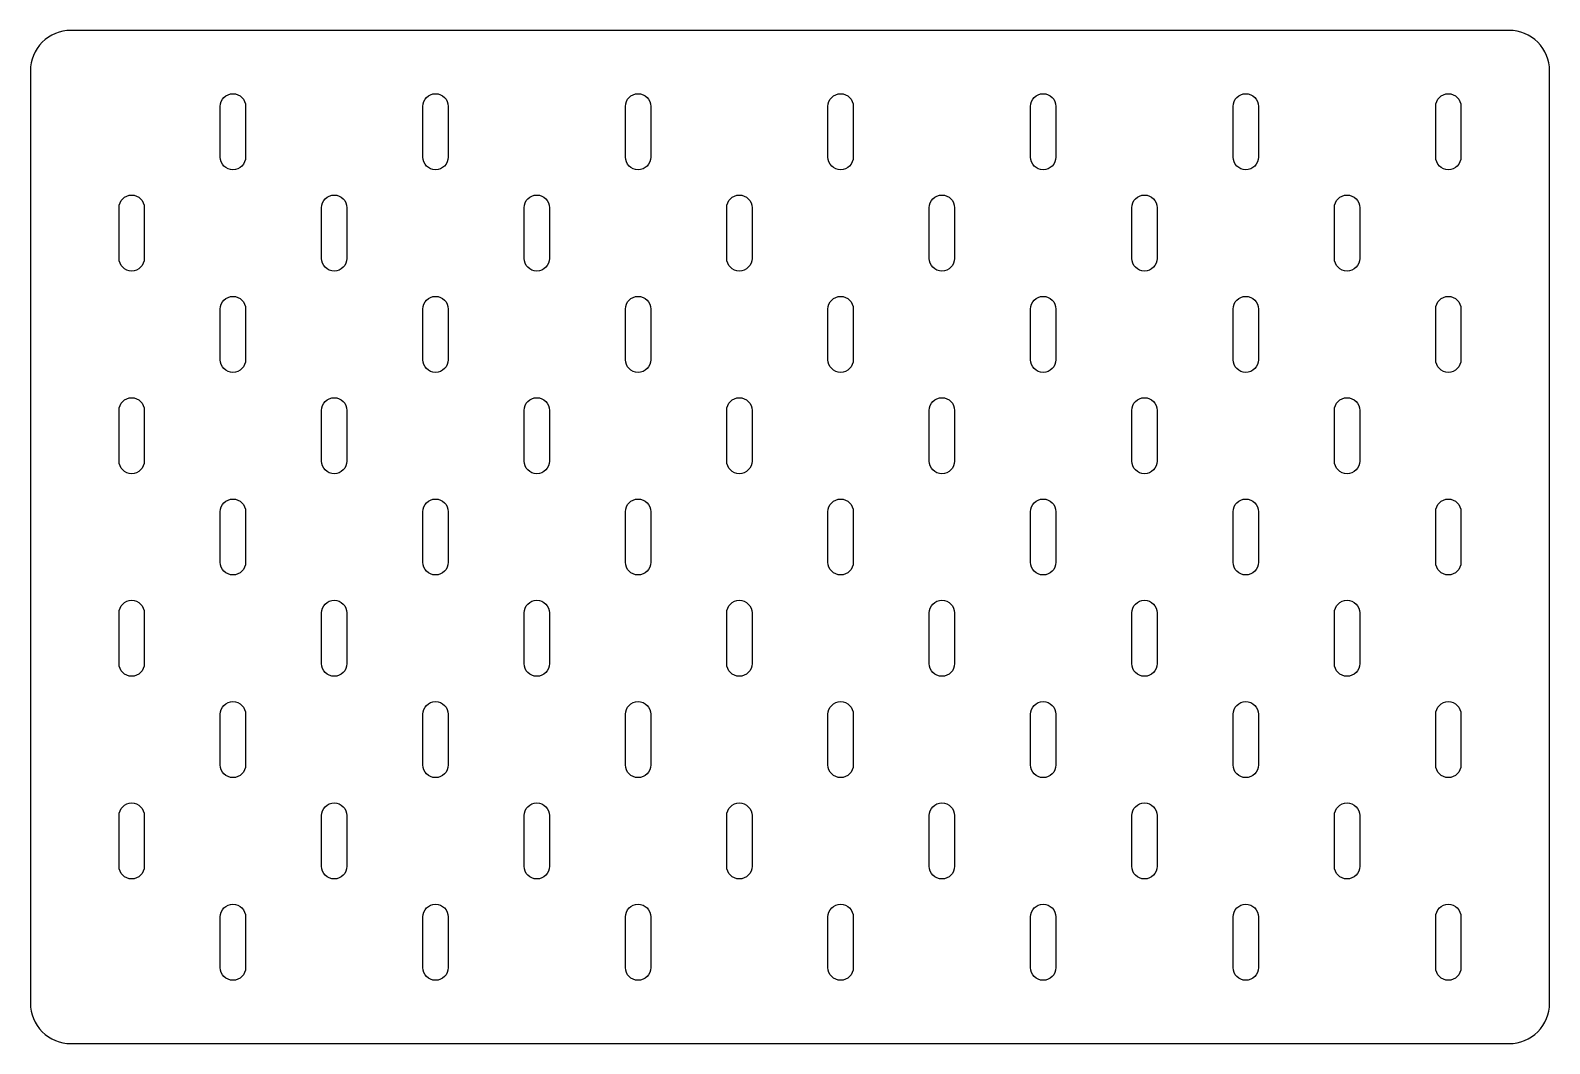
# Model space of a CAD drawing. Header units: millimetres. Extents: x -525 to -225, y 0 to 200.
import ezdxf

# ---------------------------------------------------------------- set-up
doc = ezdxf.new("R2010")
doc.units = ezdxf.units.MM
doc.layers.get('0').update_dxf_attribs({"linetype": 'CONTINUOUS'})

msp = doc.modelspace()

# ---------------------------------------------------------------- linework, layer by layer
for points in [[(-517, 200, 0.414214), (-525, 192), (-525, 8, 0.414214), (-517, 0), (-233, 0, 0.414214), (-225, 8), (-225, 192, 0.414214), (-233, 200)], [(-482.5, 185), (-482.5, 175, -1), (-487.5, 175), (-487.5, 185, -1)], [(-442.5, 185), (-442.5, 175, -1), (-447.5, 175), (-447.5, 185, -1)], [(-402.5, 185), (-402.5, 175, -1), (-407.5, 175), (-407.5, 185, -1)], [(-362.5, 185), (-362.5, 175, -1), (-367.5, 175), (-367.5, 185, -1)], [(-322.5, 185), (-322.5, 175, -1), (-327.5, 175), (-327.5, 185, -1)], [(-282.5, 185), (-282.5, 175, -1), (-287.5, 175), (-287.5, 185, -1)], [(-242.5, 185), (-242.5, 175, -1), (-247.5, 175), (-247.5, 185, -1)], [(-502.5, 165), (-502.5, 155, -1), (-507.5, 155), (-507.5, 165, -1)], [(-462.5, 165), (-462.5, 155, -1), (-467.5, 155), (-467.5, 165, -1)], [(-422.5, 165), (-422.5, 155, -1), (-427.5, 155), (-427.5, 165, -1)], [(-382.5, 165), (-382.5, 155, -1), (-387.5, 155), (-387.5, 165, -1)], [(-342.5, 165), (-342.5, 155, -1), (-347.5, 155), (-347.5, 165, -1)], [(-302.5, 165), (-302.5, 155, -1), (-307.5, 155), (-307.5, 165, -1)], [(-262.5, 165), (-262.5, 155, -1), (-267.5, 155), (-267.5, 165, -1)], [(-482.5, 145), (-482.5, 135, -1), (-487.5, 135), (-487.5, 145, -1)], [(-442.5, 145), (-442.5, 135, -1), (-447.5, 135), (-447.5, 145, -1)], [(-402.5, 145), (-402.5, 135, -1), (-407.5, 135), (-407.5, 145, -1)], [(-362.5, 145), (-362.5, 135, -1), (-367.5, 135), (-367.5, 145, -1)], [(-322.5, 145), (-322.5, 135, -1), (-327.5, 135), (-327.5, 145, -1)], [(-282.5, 145), (-282.5, 135, -1), (-287.5, 135), (-287.5, 145, -1)], [(-242.5, 145), (-242.5, 135, -1), (-247.5, 135), (-247.5, 145, -1)], [(-502.5, 125), (-502.5, 115, -1), (-507.5, 115), (-507.5, 125, -1)], [(-462.5, 125), (-462.5, 115, -1), (-467.5, 115), (-467.5, 125, -1)], [(-422.5, 125), (-422.5, 115, -1), (-427.5, 115), (-427.5, 125, -1)], [(-382.5, 125), (-382.5, 115, -1), (-387.5, 115), (-387.5, 125, -1)], [(-342.5, 125), (-342.5, 115, -1), (-347.5, 115), (-347.5, 125, -1)], [(-302.5, 125), (-302.5, 115, -1), (-307.5, 115), (-307.5, 125, -1)], [(-262.5, 125), (-262.5, 115, -1), (-267.5, 115), (-267.5, 125, -1)], [(-482.5, 105), (-482.5, 95, -1), (-487.5, 95), (-487.5, 105, -1)], [(-442.5, 105), (-442.5, 95, -1), (-447.5, 95), (-447.5, 105, -1)], [(-402.5, 105), (-402.5, 95, -1), (-407.5, 95), (-407.5, 105, -1)], [(-362.5, 105), (-362.5, 95, -1), (-367.5, 95), (-367.5, 105, -1)], [(-322.5, 105), (-322.5, 95, -1), (-327.5, 95), (-327.5, 105, -1)], [(-282.5, 105), (-282.5, 95, -1), (-287.5, 95), (-287.5, 105, -1)], [(-242.5, 105), (-242.5, 95, -1), (-247.5, 95), (-247.5, 105, -1)], [(-502.5, 85), (-502.5, 75, -1), (-507.5, 75), (-507.5, 85, -1)], [(-462.5, 85), (-462.5, 75, -1), (-467.5, 75), (-467.5, 85, -1)], [(-422.5, 85), (-422.5, 75, -1), (-427.5, 75), (-427.5, 85, -1)], [(-382.5, 85), (-382.5, 75, -1), (-387.5, 75), (-387.5, 85, -1)], [(-342.5, 85), (-342.5, 75, -1), (-347.5, 75), (-347.5, 85, -1)], [(-302.5, 85), (-302.5, 75, -1), (-307.5, 75), (-307.5, 85, -1)], [(-262.5, 85), (-262.5, 75, -1), (-267.5, 75), (-267.5, 85, -1)], [(-482.5, 65), (-482.5, 55, -1), (-487.5, 55), (-487.5, 65, -1)], [(-442.5, 65), (-442.5, 55, -1), (-447.5, 55), (-447.5, 65, -1)], [(-402.5, 65), (-402.5, 55, -1), (-407.5, 55), (-407.5, 65, -1)], [(-362.5, 65), (-362.5, 55, -1), (-367.5, 55), (-367.5, 65, -1)], [(-322.5, 65), (-322.5, 55, -1), (-327.5, 55), (-327.5, 65, -1)], [(-282.5, 65), (-282.5, 55, -1), (-287.5, 55), (-287.5, 65, -1)], [(-242.5, 65), (-242.5, 55, -1), (-247.5, 55), (-247.5, 65, -1)], [(-502.5, 45), (-502.5, 35, -1), (-507.5, 35), (-507.5, 45, -1)], [(-462.5, 45), (-462.5, 35, -1), (-467.5, 35), (-467.5, 45, -1)], [(-422.5, 45), (-422.5, 35, -1), (-427.5, 35), (-427.5, 45, -1)], [(-382.5, 45), (-382.5, 35, -1), (-387.5, 35), (-387.5, 45, -1)], [(-342.5, 45), (-342.5, 35, -1), (-347.5, 35), (-347.5, 45, -1)], [(-302.5, 45), (-302.5, 35, -1), (-307.5, 35), (-307.5, 45, -1)], [(-262.5, 45), (-262.5, 35, -1), (-267.5, 35), (-267.5, 45, -1)], [(-482.5, 25), (-482.5, 15, -1), (-487.5, 15), (-487.5, 25, -1)], [(-442.5, 25), (-442.5, 15, -1), (-447.5, 15), (-447.5, 25, -1)], [(-402.5, 25), (-402.5, 15, -1), (-407.5, 15), (-407.5, 25, -1)], [(-362.5, 25), (-362.5, 15, -1), (-367.5, 15), (-367.5, 25, -1)], [(-322.5, 25), (-322.5, 15, -1), (-327.5, 15), (-327.5, 25, -1)], [(-282.5, 25), (-282.5, 15, -1), (-287.5, 15), (-287.5, 25, -1)], [(-242.5, 25), (-242.5, 15, -1), (-247.5, 15), (-247.5, 25, -1)]]:
    msp.add_lwpolyline(points, format="xyb", close=True)

doc.saveas('drawing.dxf')
